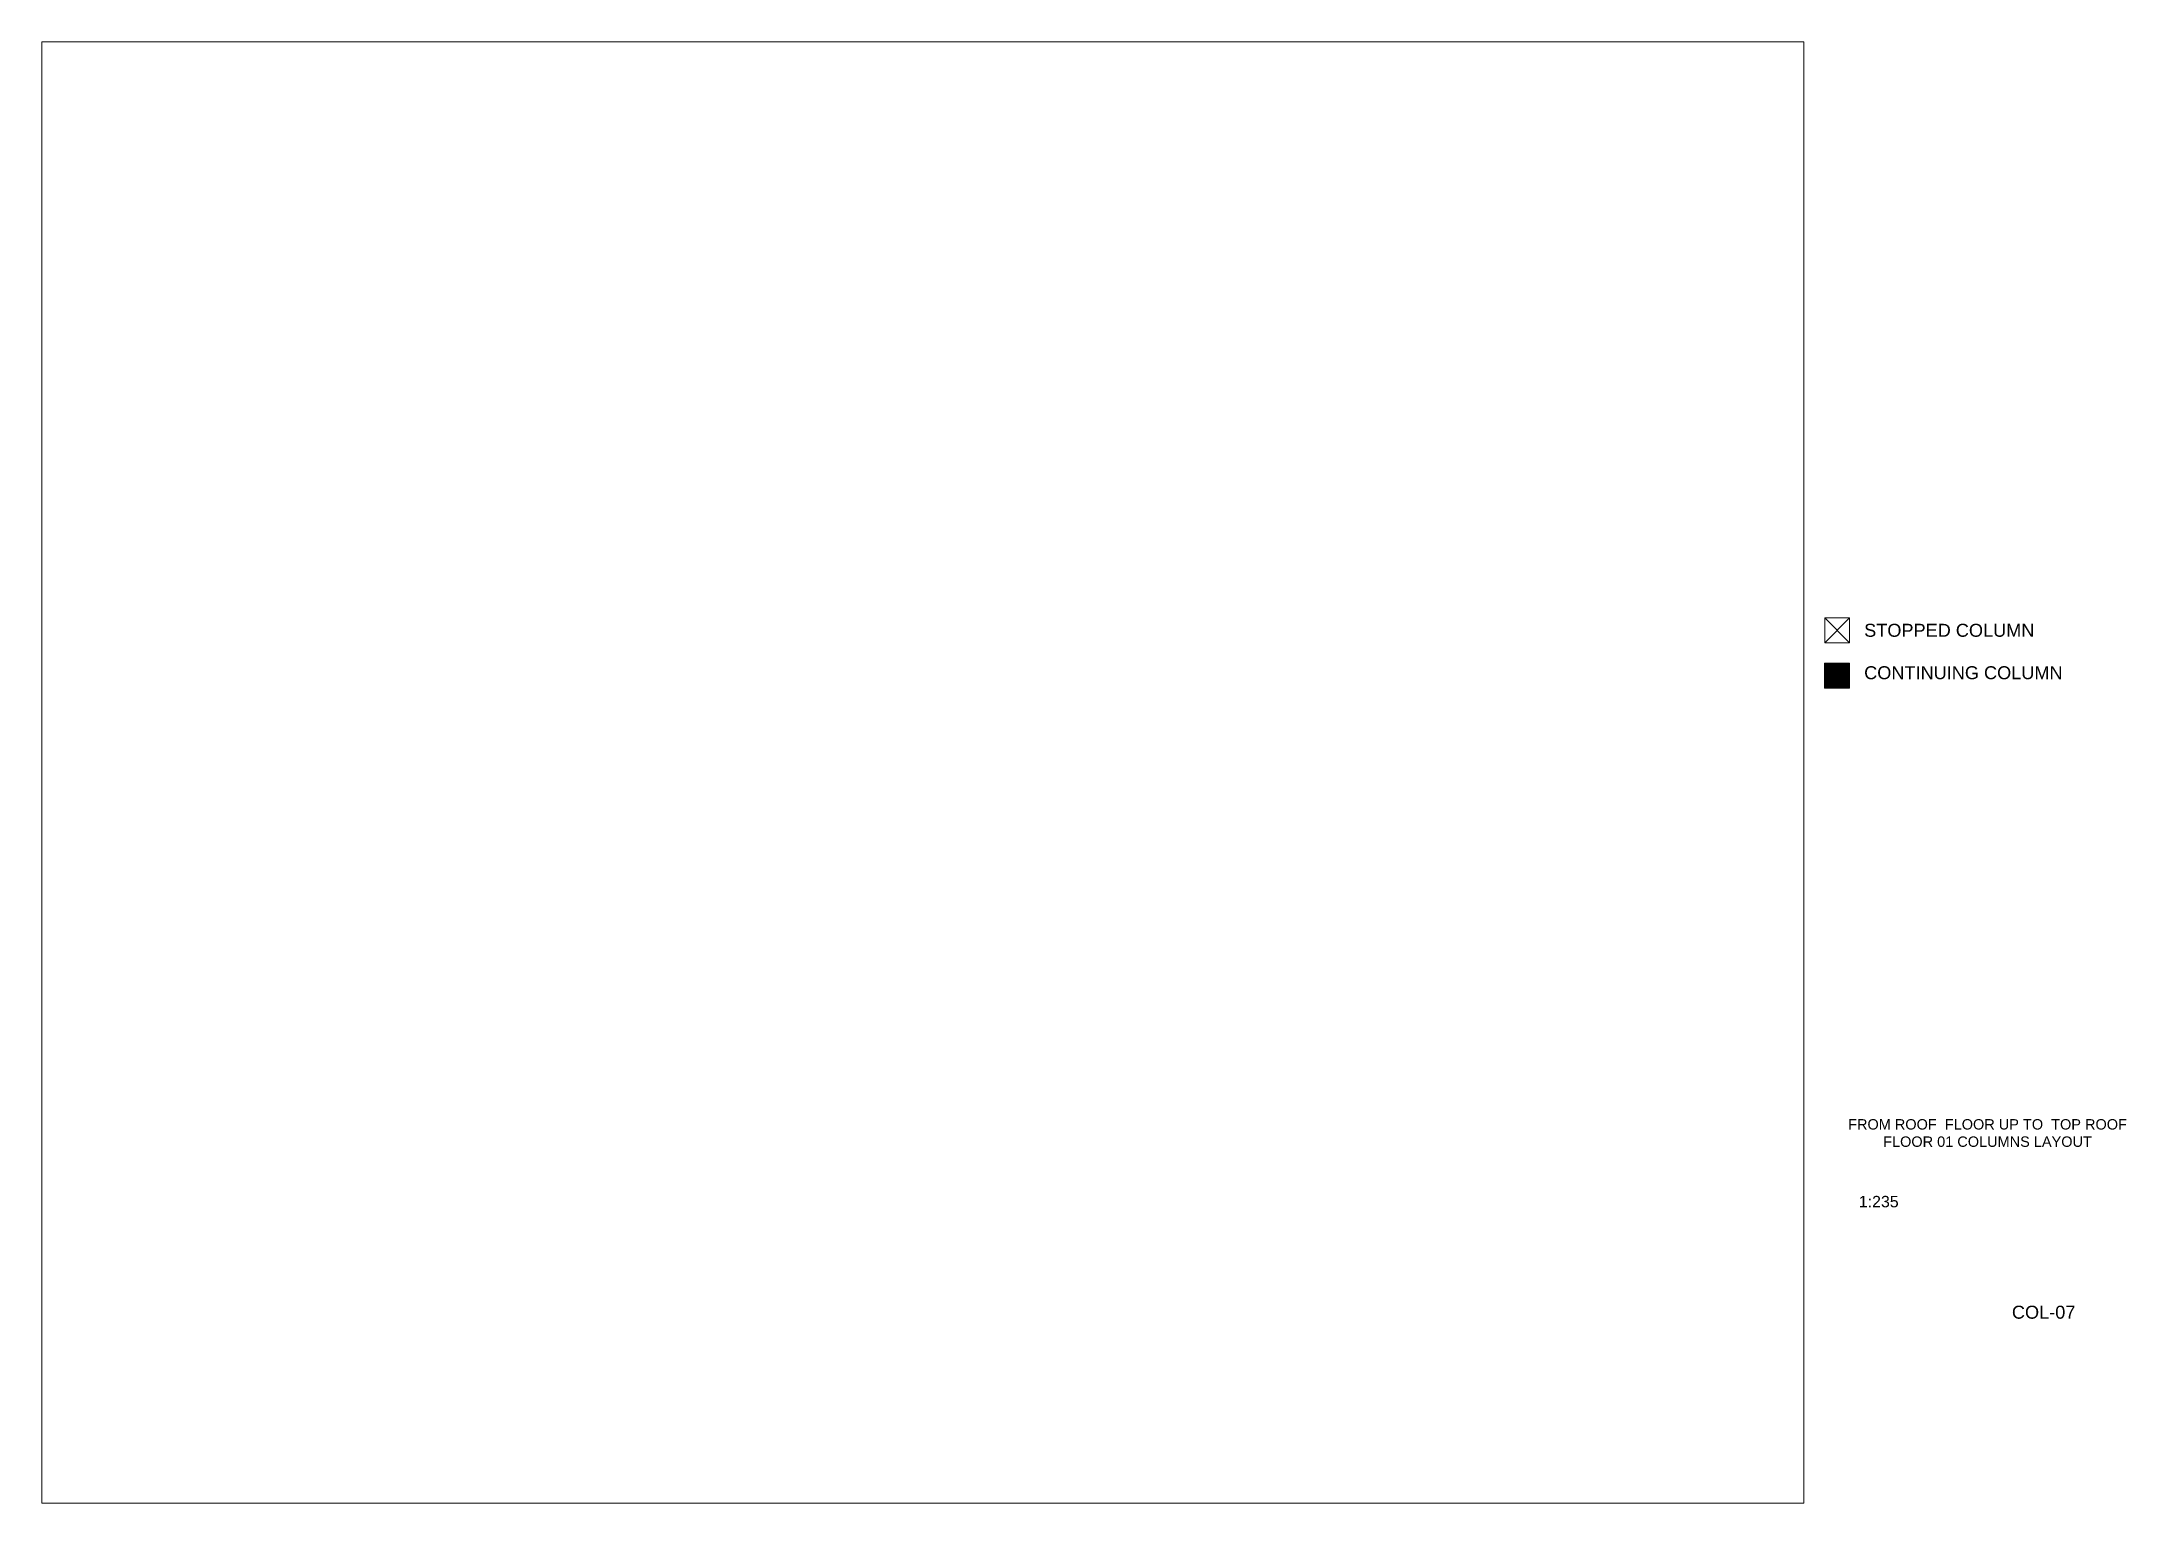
# Paper-space layout 'COL-07' of a CAD drawing. Header units: millimetres. Extents: x 7 to 409, y 11 to 292.
import ezdxf

# ---------------------------------------------------------------- set-up
doc = ezdxf.new("R2010")
doc.units = ezdxf.units.MM
doc.header["$MEASUREMENT"] = 0
for name, color, linetype, lineweight in [('A-FLOR-LEVL', 51, 'Continuous', 9), ('DIM', 174, 'Continuous', 0), ('G-ANNO-TTLB', 6, 'Continuous', 9), ('label', 7, 'Continuous', 0), ('S-COLS', 5, 'Continuous', 9)]:
    doc.layers.add(name, color=color, linetype=linetype, lineweight=lineweight)
doc.styles.add('ARIAL', font='arial.ttf', dxfattribs={"height": 2.2})
doc.styles.get("Standard").update_dxf_attribs({"font": 'arial.ttf'})

# ---------------------------------------------------------------- blocks, each defined once
blk = doc.blocks.new('GDFGF')
at = {"layer": 'A-FLOR-LEVL', "color": 2, "lineweight": 13, "ltscale": 2000}
for points in [[(1217062, -351334), (1216662, -351734)], [(1217062, -351734), (1216662, -351334)]]:
    blk.add_lwpolyline(points, dxfattribs=at)
at = {"layer": 'S-COLS'}
blk.add_lwpolyline([(1216662, -351334), (1216662, -351734), (1217062, -351734), (1217062, -351334)], close=True, dxfattribs=at)
blk = doc.blocks.new('*U1509')
at = {"layer": 'A-FLOR-LEVL', "color": 2, "lineweight": -2, "xscale": 0.012, "yscale": 0.012, "zscale": 0.012}
blk.add_blockref('GDFGF', (-14602.34, 4218.41), dxfattribs=at)
blk = doc.blocks.new('*U1510')
at = {"layer": 'A-FLOR-LEVL', "color": 0, "linetype": 'ByBlock', "lineweight": -2, "transparency": 16777216}
blk.add_blockref('*U1509', (0, 0), dxfattribs=at)
blk = doc.blocks.new('KKJ')
at = {"layer": 'A-FLOR-LEVL', "lineweight": -2, "ltscale": 2000}
h = blk.add_hatch(color=5, dxfattribs=at)
h.dxf.hatch_style = 1
h.paths.add_polyline_path([(352.89, 173.4), (352.89, 168.6), (357.69, 168.6), (357.69, 173.4)])
at = {"layer": 'S-COLS'}
blk.add_lwpolyline([(352.89, 173.4), (352.89, 168.6), (357.69, 168.6), (357.69, 173.4)], close=True, dxfattribs=at)
blk = doc.blocks.new('HJGJGJ')
at = {"layer": 'A-FLOR-LEVL', "color": 2, "lineweight": -2}
for name, p in [('*U1510', (355.29, 179.73)), ('KKJ', (0, 0))]:
    blk.add_blockref(name, p, dxfattribs=at)
at = {"layer": 'G-ANNO-TTLB', "color": 0, "char_height": 2.5, "width": 48.7863, "attachment_point": 1, "style": 'ARIAL'}
for s, insert in [('STOPPED COLUMN', (360.5, 181)), ('CONTINUING COLUMN', (360.5, 172.83))]:
    blk.add_mtext(s, dxfattribs=dict(at, insert=insert))

psp = doc.layouts.new('COL-07')

# ---------------------------------------------------------------- block references
at = {"layer": 'A-FLOR-LEVL', "color": 2, "lineweight": -2}
psp.add_blockref('HJGJGJ', (-1.97, -0.79), dxfattribs=at)

# ---------------------------------------------------------------- texts
at = {"layer": 'DIM', "ltscale": 1000, "insert": (353.48, 84.79), "char_height": 2, "attachment_point": 1}
psp.add_mtext_dynamic_manual_height_columns('\\pxqc;FROM ROOF  FLOOR UP TO  TOP ROOF FLOOR 01 COLUMNS LAYOUT', width=57.6233, gutter_width=14.53, heights=[0], dxfattribs=at)
at = {"layer": 'G-ANNO-TTLB', "color": 0, "insert": (386.99, 48.85), "char_height": 2.5, "width": 14.1097, "attachment_point": 1, "style": 'ARIAL'}
psp.add_mtext('COL-07', dxfattribs=at)
at = {"layer": 'label', "insert": (357.49, 70.01), "char_height": 2.2, "width": 10.6214, "attachment_point": 1}
psp.add_mtext('1:235', dxfattribs=at)

# ---------------------------------------------------------------- viewports
at = {"layer": 'Defpoints'}
psp.add_viewport(center=(177.19, 151.57), size=(339.43, 281.5599), view_center_point=(1330168.5457, -324953.4429), view_height=66166.588357, dxfattribs=at)

doc.saveas('drawing.dxf')
